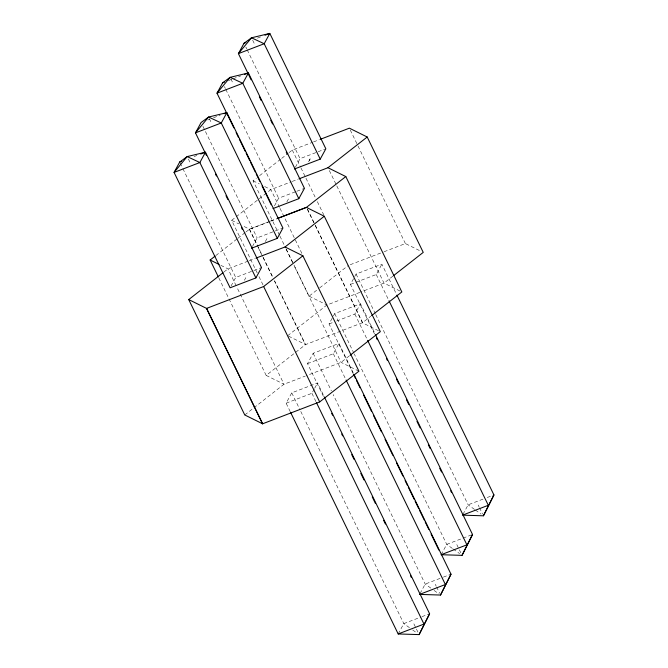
<?xml version="1.0" encoding="UTF-8"?>
<svg xmlns="http://www.w3.org/2000/svg" width="668" height="668" viewBox="0 0 668 668"><rect width="100%" height="100%" fill="white"/><g stroke="black" fill="none" stroke-linecap="round" stroke-linejoin="round"><path stroke-width="0.5" stroke-dasharray="3.34 2.5" d="M295.365 167.284L300.049 158.667L317.242 152.079M252.437 246.517L257.122 237.908L282.915 228.03M274.431 205.969L278.648 198.221L295.841 191.632M231.036 286.071L235.72 277.462L252.921 270.874M265.338 241.582L267.208 238.134M286.856 201.895L288.735 198.446M244.404 280.276L245.807 277.688M353.197 373.662L329.057 323.947L334.676 313.609L360.469 303.731L375.049 333.749M374.598 334.109L350.458 284.393L356.077 274.055L381.871 264.177L396.441 294.196M290.229 411.63L286.129 403.188L291.749 392.851L317.542 382.973L324.381 397.042M323.471 396.466L307.531 363.634L313.15 353.297L338.943 343.419L353.522 373.437M336.697 321.016L354.85 314.06L360.469 303.731M350.458 284.393L376.251 274.515L381.871 264.177M286.129 403.188L311.923 393.302L314.269 389.001M314.737 388.133L317.542 382.973M307.531 363.634L333.324 353.748L338.943 343.419M462.982 514.302L468.134 504.824L483.415 498.971M420.055 593.543L425.207 584.066L442.408 577.486M441.114 554.716L446.733 544.378L471.575 534.868M398.186 633.957L403.806 623.62L421.007 617.04M279.474 235.186L253.055 180.778L256.328 178.222M259.593 175.659L280.852 159.017M281.671 158.383L288.209 153.264M289.027 152.621L292.292 150.058L312.607 142.267M257.163 272.87L231.654 220.331L270.899 189.612L291.206 181.821M215.856 255.543L237.107 238.902M237.925 238.259L245.281 232.497M246.1 231.863L249.373 229.299L269.688 221.509M223.88 272.051L227.972 268.853L248.287 261.063M286.313 249.264L309.084 296.166L318.895 288.484M319.713 287.85L348.32 265.446M287.683 335.72L326.928 305L359.818 292.392M218.787 277.846L266.165 375.408L305.401 344.688L362.599 322.669L370.773 316.273M392.993 276.076L384 283.115L360.778 292.016M244.764 414.962L284 384.242L305.284 376.084M349.247 355.96L341.072 362.357L306.253 375.708M313.576 141.9L319.379 139.67M292.175 181.454L297.978 179.224M244.146 226.519L249.498 229.166L269.814 221.375M270.774 221.008L276.585 218.778M270.657 221.141L276.46 218.912M249.256 260.695L255.059 258.466M350.257 264.703L383.148 252.095M384.117 251.727L405.401 243.561L420.564 251.076M257.389 38.16L261.213 36.69M228.347 80.636L232.172 79.175M233.124 78.807L240.764 75.885M207.781 119.956L209.694 119.23M213.509 117.76L220.198 115.205M194.021 156.588L196.885 155.485M318.193 151.711L324.882 149.156M296.801 191.265L304.441 188.343M253.873 270.507L261.514 267.584M329.057 323.947L332.873 322.477M487.239 497.51L493.928 494.946M443.36 577.119L451 574.188M421.959 616.673L429.599 613.742M253.055 180.778L259.301 183.875M264.653 186.522L270.891 189.612L279.55 207.439M400.057 291.064L384 283.115L336.622 185.554M231.654 220.331L238.793 223.864M309.084 296.166L326.928 305M378.531 330.752L362.474 322.803L315.104 225.241M220.832 265.321L227.972 268.853L236.171 285.737M288.576 336.163L305.526 344.554L274.548 280.76M358.916 371.191L341.072 362.357L293.703 264.795M266.165 375.408L284 384.242L236.622 286.681M474.572 509.45L468.134 504.824L375.658 314.394M475.382 510.026L481.018 514.076M452.37 548.428L446.733 544.378L354.265 353.948M453.171 549.004L459.617 553.63M430.843 588.116L425.207 584.066L333.19 394.571M434.066 590.428L438.901 593.894M409.442 627.669L403.806 623.62L300.408 410.67M412.665 629.974L416.69 632.863M350.282 130.051L357.572 145.065M358.023 146L405.401 243.561M329.341 170.54L336.171 184.618M376.251 274.515L388.551 299.84M252.688 40.214L254.257 43.445M478.204 505.033L479.073 506.828M479.515 507.73L482.563 514.009M245.841 47.036L246.751 48.906M247.202 49.849L300.049 158.667M356.077 274.055L375.207 313.451M292.292 150.058L300.491 166.95M300.951 167.885L305.501 177.262M305.961 178.206L315.53 197.903M317.35 201.653L323.729 214.787M307.48 209.159L314.77 224.172M315.229 225.108L362.599 322.669M307.355 209.293L314.645 224.306M354.85 314.06L367.149 339.394M230.894 78.958L232.856 82.999M456.803 544.587L461.162 553.563M224.44 86.581L225.35 88.46M225.809 89.403L278.648 198.221M334.676 313.609L353.806 353.005M280.009 208.374L301.869 253.406M279.934 236.13L284.484 245.507M285.954 248.847L293.244 263.86M333.324 353.748L345.623 379.082M209.368 118.645L211.33 122.687M435.277 584.275L436.154 586.07M436.588 586.972L439.636 593.251M202.913 126.269L257.122 237.908M313.15 353.297L331.37 390.822M249.498 229.166L262.708 256.37M263.159 257.314L272.728 277.011M249.373 229.299L257.572 246.183M258.023 247.127L262.582 256.504M263.033 257.447L272.602 277.145M274.423 280.894L305.401 344.688M258.992 276.619L263.092 285.061M311.923 393.302L316.022 401.752M188.368 159.009L189.937 162.24M413.876 623.828L418.235 632.805M180.151 163.009L182.422 167.701M182.882 168.637L235.72 277.462M291.749 392.851L299.949 409.734M310.136 158.892L308.257 162.341L310.136 158.892"/><path stroke-width="1" d="M290.689 412.565L398.186 633.957L419.112 634.6L429.599 613.742L324.381 397.042M346.082 380.017L445.381 584.525L419.587 594.403L440.513 595.046L451 574.188L353.973 374.372M367.6 340.329L466.907 544.837L441.114 554.716L462.031 555.359L472.526 534.5L375.499 334.685M389.001 300.775L488.308 505.284L462.515 515.162L483.432 515.805L493.928 494.946L396.901 295.131M419.112 634.6L429.599 613.742M440.513 595.046L451 574.188M462.031 555.359L472.526 534.5M483.432 515.805L493.928 494.946M294.429 169.004L320.222 159.126L325.842 148.789L269.814 33.4L251.51 37.792L244.02 43.278L238.401 53.615L251.151 79.884M273.028 208.558L298.821 198.68L304.441 188.343L248.412 72.954L230.109 77.346L222.619 82.832L217 93.169L233.85 127.88M179.692 162.073L174.072 172.411L230.101 287.799L255.894 277.921L261.514 267.584L205.485 152.195L187.19 156.588L179.692 162.073L181.604 161.339M251.502 248.245L277.295 238.367L282.915 228.03L226.886 112.641L208.591 117.034L201.093 122.52L195.473 132.857L206.404 155.368M218.336 276.903L210.136 260.019L215.038 256.178M298.947 178.857L327.971 167.726L367.208 137.007L423.236 252.395L393.811 275.433M256.028 258.099L285.044 246.968L302.888 255.802L358.916 371.191L319.68 401.911L262.599 423.796L244.764 414.962L188.735 299.573L223.07 272.694M371.592 315.63L401.835 291.949L345.807 176.561L306.57 207.28L277.546 218.411M285.044 246.968L324.281 216.248L380.317 331.637L350.065 355.318M188.735 299.573L206.571 308.407L263.643 286.522L302.888 255.802M320.348 139.303L349.372 128.172L367.208 137.007M277.429 218.545L306.445 207.414L324.281 216.248M244.02 43.278L245.924 42.552M265.037 35.229L269.814 33.4L264.194 43.737L238.401 53.615L251.51 37.792L264.194 43.737L320.222 159.126M222.619 82.832L224.523 82.097M244.588 74.415L248.412 72.954L242.793 83.291L217 93.169L230.109 77.346L242.793 83.291L298.821 198.68M224.022 113.735L226.886 112.641L221.267 122.979L195.473 132.857L208.591 117.034L221.267 122.979L277.295 238.367M200.709 154.024L205.485 152.195L199.866 162.533L174.072 172.411L187.19 156.588L199.866 162.533L255.894 277.921M398.186 633.957L423.98 624.079L316.482 402.687M327.971 167.726L345.807 176.561M210.136 260.019L219.054 264.436M259.351 96.768L261.171 100.517M270.74 120.223L272.561 123.972M286.23 152.12L287.14 153.991M376.418 337.866L377.328 339.736M386.438 358.499L387.356 360.378M396.466 379.14L398.738 383.833M406.486 399.781L408.766 404.466M416.957 421.358L420.147 427.921M428.347 444.805L430.175 448.562M439.736 468.26L441.556 472.009M450.666 490.771L451.585 492.65M236.13 132.573L238.409 137.257M239.319 139.136L245.239 151.335M246.15 153.206L249.799 160.712M250.709 162.591L255.259 171.968M256.17 173.847L259.819 181.354M262.09 186.038L271.208 204.8M353.656 374.598L355.476 378.355M356.386 380.234L360.027 387.732M363.676 395.239L371.416 411.187M373.696 415.88L381.436 431.829M385.085 439.327L392.826 455.275M396.475 462.782L402.846 475.917M405.125 480.609L407.405 485.302M408.315 487.172L414.235 499.372M415.145 501.242L418.794 508.749M419.704 510.628L424.255 520.005M425.174 521.883L428.814 529.39M431.094 534.083L438.834 550.031M215.514 174.131L216.424 176.01M225.993 195.707L227.813 199.465M241.482 227.604L242.392 229.483M331.67 413.35L332.589 415.229M341.699 433.991L342.609 435.862M351.719 454.624L353.998 459.317M360.829 473.387L364.018 479.958M372.218 496.842L375.408 503.413M383.607 520.297L385.428 524.046M410.478 575.641L411.388 577.519M263.643 286.522L319.68 401.911M262.599 423.796L206.571 308.407L262.599 423.796"/></g></svg>
